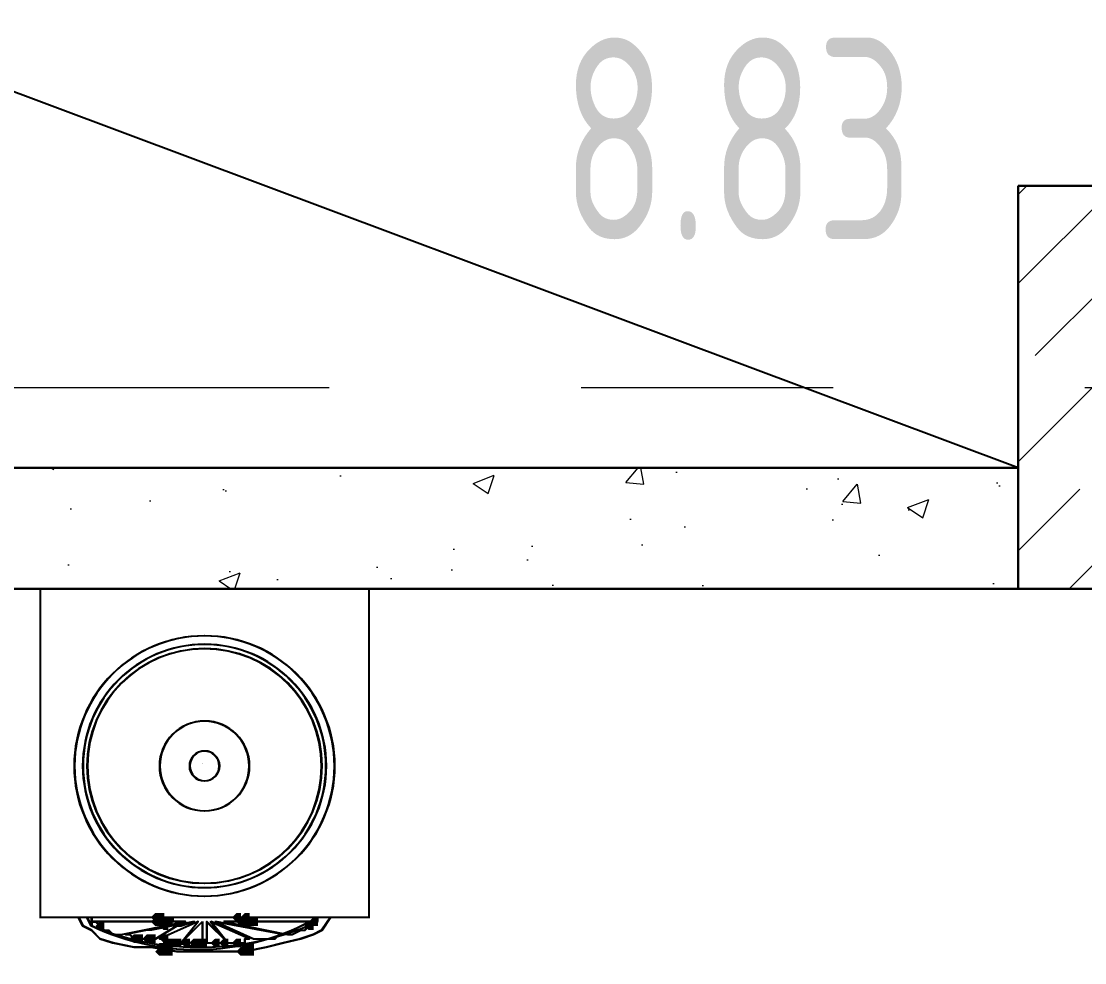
# Model space of a CAD drawing. Header units: millimetres. Extents: x -8689834 to 9419935, y 0 to 135940.
# Drawn here: x -195423 to -194368, y 118030 to 118964 of the extents above; entities that cross this region are included whole.
import ezdxf
from ezdxf import colors
from ezdxf.entities.mleader import LeaderData, LeaderLine
from ezdxf.enums import TextEntityAlignment as Align
from ezdxf.math import Vec2, Vec3

# ---------------------------------------------------------------- set-up
doc = ezdxf.new("R2010")
doc.units = ezdxf.units.MM
doc.header["$MEASUREMENT"] = 0
doc.linetypes.add('CENTER', pattern=[2, 1.25, -0.25, 0.25, -0.25])
doc.layers.get('0').update_dxf_attribs({"color": 250, "lineweight": 9})
for name, color, linetype, lineweight in [('АР_Колонны', 250, 'Continuous', 30), ('АР_Колонны Штрих', 250, 'Continuous', 5), ('АР_Маркер экспликации', 239, 'Continuous', 13), ('АР_Номер помещения', 1, 'Continuous', 25), ('АР_Оси', 7, 'Continuous', 9), ('АР_Отметки', 250, 'Continuous', 15), ('АР_Перегородки газоблок', 165, 'Continuous', 30), ('АР_Перегородки газоблок_Штрих', 165, 'Continuous', 5), ('АР_Помещения_площадь', 19, 'Continuous', 9)]:
    doc.layers.add(name, color=color, linetype=linetype, lineweight=lineweight)
doc.layers.add('Тонкая', color=7, linetype='Continuous')
doc.layers.add('ТХ_обор_бытовое', color=14, linetype='Continuous')
doc.layers.get('0').freeze()
doc.styles.add('ISOCPEUR', font='isocpeur.ttf', dxfattribs={"width": 0.7})
doc.styles.get("Standard").update_dxf_attribs({"font": 'isocpeur.ttf', "width": 0.7})
pattern_1 = [(50, (0, 0), (215.17805, -18.82564), [22.5, -247.5]), (355, (0, 0), (-41.6254, 225.65764), [18, -198]), (100.45144, (17.93, -1.57), (173.55265, 206.832), [19.12206, -210.34263]), (46.1842, (0, 60), (320.1724, -49.65578), [33.75, -371.25]), (96.63564, (26.68, 55.86), (280.3986, 292.2356), [28.6831, -315.51413]), (351.18416, (0, 60), (280.3986, 292.2356), [27, -297]), (21, (30, 45), (179.07212, -120.78567), [22.5, -247.5]), (326, (30, 45), (72.9946, 217.54501), [18, -198]), (71.45144, (44.92, 34.93), (252.06671, 96.75935), [19.12206, -210.34263]), (37.5, (0, 0), (3.647957, 99.868156), [0, -195.6, 0, -201, 0, -198.75]), (7.5, (0, 0), (78.92086, 118.323514), [0, -114.6, 0, -191.1, 0, -75.75]), (327.5, (-66.9, 0), (160.14673, -6.766462), [0, -75, 0, -234, 0, -310.5]), (317.5, (-96.9, 0), (174.95585, 30.031495), [0, -97.5, 0, -155.4, 0, -220.5])]

# ---------------------------------------------------------------- blocks, each defined once
blk = doc.blocks.new('*U1621')
at = {"layer": 'АР_Номер помещения', "color": 7, "style": 'ISOCPEUR', "width": 0.7}
blk.add_attdef('НОМЕР_ПОМЕЩЕНИЯ', text='', height=300, dxfattribs=at).set_placement((1000.3, 3509.7), align=Align.MIDDLE_CENTER)
at = {"layer": 'АР_Помещения_площадь', "color": 7, "lineweight": 30, "width": 0.7, "flags": 104}
blk.add_attdef('ИМЯ_ПОМЕЩЕНИЯ', text='', height=100, dxfattribs=at).set_placement((157.6, 1217.1), align=Align.MIDDLE_CENTER)
blk = doc.blocks.new('У300')
at = {"layer": 'ТХ_обор_бытовое', "transparency": 33554559}
for points in [[(-230550.5, 67413.5), (-230554.7, 67413.5), (-230554.7, 67409.3), (-230550.5, 67405.1), (-230546.2, 67409.3), (-230546.2, 67413.5)], [(-230550.5, 67413), (-230554.7, 67413), (-230554.7, 67408.8), (-230550.5, 67404.6), (-230546.3, 67408.8), (-230546.3, 67413)], [(-230546.2, 67417.8), (-230550.5, 67417.8), (-230550.5, 67413.5), (-230546.2, 67409.3), (-230542, 67413.5), (-230542, 67417.8)], [(-230546.3, 67417.3), (-230550.5, 67417.3), (-230550.5, 67413), (-230546.3, 67408.8), (-230542, 67413), (-230542, 67417.3)], [(-230546.2, 67358.5), (-230550.5, 67358.5), (-230550.5, 67354.3), (-230546.2, 67350), (-230542, 67354.3), (-230542, 67358.5)], [(-230546.2, 67358.5), (-230550.5, 67358.5), (-230550.5, 67354.3), (-230546.2, 67350), (-230542, 67354.3), (-230542, 67358.5)], [(-230546.3, 67358), (-230550.5, 67358), (-230550.5, 67353.8), (-230546.3, 67349.5), (-230542, 67353.8), (-230542, 67358)], [(-230546.3, 67358), (-230550.5, 67358), (-230550.5, 67353.8), (-230546.3, 67349.5), (-230542, 67353.8), (-230542, 67358)], [(-230575.9, 67354.3), (-230580.1, 67354.3), (-230580.1, 67350), (-230575.9, 67345.8), (-230571.6, 67350), (-230571.6, 67354.3)], [(-230575.9, 67354.3), (-230580.1, 67354.3), (-230580.1, 67350), (-230575.9, 67345.8), (-230571.6, 67350), (-230571.6, 67354.3)], [(-230575.9, 67354.3), (-230580.1, 67354.3), (-230580.1, 67350), (-230575.9, 67345.8), (-230571.6, 67350), (-230571.6, 67354.3)], [(-230575.9, 67354.3), (-230580.1, 67354.3), (-230580.1, 67350), (-230575.9, 67345.8), (-230571.6, 67350), (-230571.6, 67354.3)], [(-230575.9, 67354.3), (-230580.1, 67354.3), (-230580.1, 67350), (-230575.9, 67345.8), (-230571.6, 67350), (-230571.6, 67354.3)], [(-230575.9, 67354.3), (-230580.1, 67354.3), (-230580.1, 67350), (-230575.9, 67345.8), (-230571.6, 67350), (-230571.6, 67354.3)], [(-230575.9, 67353.8), (-230580.1, 67353.8), (-230580.1, 67349.5), (-230575.9, 67345.3), (-230571.7, 67349.5), (-230571.7, 67353.8)], [(-230575.9, 67353.8), (-230580.1, 67353.8), (-230580.1, 67349.5), (-230575.9, 67345.3), (-230571.7, 67349.5), (-230571.7, 67353.8)], [(-230575.9, 67353.8), (-230580.1, 67353.8), (-230580.1, 67349.5), (-230575.9, 67345.3), (-230571.7, 67349.5), (-230571.7, 67353.8)], [(-230575.9, 67353.8), (-230580.1, 67353.8), (-230580.1, 67349.5), (-230575.9, 67345.3), (-230571.7, 67349.5), (-230571.7, 67353.8)], [(-230575.9, 67353.8), (-230580.1, 67353.8), (-230580.1, 67349.5), (-230575.9, 67345.3), (-230571.7, 67349.5), (-230571.7, 67353.8)], [(-230575.9, 67353.8), (-230580.1, 67353.8), (-230580.1, 67349.5), (-230575.9, 67345.3), (-230571.7, 67349.5), (-230571.7, 67353.8)], [(-230575.9, 67350), (-230580.1, 67350), (-230580.1, 67345.8), (-230575.9, 67341.6), (-230571.6, 67345.8), (-230571.6, 67350)], [(-230575.9, 67350), (-230580.1, 67350), (-230580.1, 67345.8), (-230575.9, 67341.6), (-230571.6, 67345.8), (-230571.6, 67350)], [(-230575.9, 67350), (-230580.1, 67350), (-230580.1, 67345.8), (-230575.9, 67341.6), (-230571.6, 67345.8), (-230571.6, 67350)], [(-230575.9, 67350), (-230580.1, 67350), (-230580.1, 67345.8), (-230575.9, 67341.6), (-230571.6, 67345.8), (-230571.6, 67350)], [(-230575.9, 67350), (-230580.1, 67350), (-230580.1, 67345.8), (-230575.9, 67341.6), (-230571.6, 67345.8), (-230571.6, 67350)], [(-230575.9, 67350), (-230580.1, 67350), (-230580.1, 67345.8), (-230575.9, 67341.6), (-230571.6, 67345.8), (-230571.6, 67350)], [(-230575.9, 67350), (-230580.1, 67350), (-230580.1, 67345.8), (-230575.9, 67341.6), (-230571.6, 67345.8), (-230571.6, 67350)], [(-230575.9, 67350), (-230580.1, 67350), (-230580.1, 67345.8), (-230575.9, 67341.6), (-230571.6, 67345.8), (-230571.6, 67350)], [(-230575.9, 67350), (-230580.1, 67350), (-230580.1, 67345.8), (-230575.9, 67341.6), (-230571.6, 67345.8), (-230571.6, 67350)], [(-230575.9, 67350), (-230580.1, 67350), (-230580.1, 67345.8), (-230575.9, 67341.6), (-230571.6, 67345.8), (-230571.6, 67350)], [(-230575.9, 67350), (-230580.1, 67350), (-230580.1, 67345.8), (-230575.9, 67341.6), (-230571.6, 67345.8), (-230571.6, 67350)], [(-230575.9, 67350), (-230580.1, 67350), (-230580.1, 67345.8), (-230575.9, 67341.6), (-230571.6, 67345.8), (-230571.6, 67350)], [(-230575.9, 67350), (-230580.1, 67350), (-230580.1, 67345.8), (-230575.9, 67341.6), (-230571.6, 67345.8), (-230571.6, 67350)], [(-230575.9, 67349.5), (-230580.1, 67349.5), (-230580.1, 67345.3), (-230575.9, 67341.1), (-230571.7, 67345.3), (-230571.7, 67349.5)], [(-230575.9, 67349.5), (-230580.1, 67349.5), (-230580.1, 67345.3), (-230575.9, 67341.1), (-230571.7, 67345.3), (-230571.7, 67349.5)], [(-230575.9, 67349.5), (-230580.1, 67349.5), (-230580.1, 67345.3), (-230575.9, 67341.1), (-230571.7, 67345.3), (-230571.7, 67349.5)], [(-230575.9, 67349.5), (-230580.1, 67349.5), (-230580.1, 67345.3), (-230575.9, 67341.1), (-230571.7, 67345.3), (-230571.7, 67349.5)], [(-230575.9, 67349.5), (-230580.1, 67349.5), (-230580.1, 67345.3), (-230575.9, 67341.1), (-230571.7, 67345.3), (-230571.7, 67349.5)], [(-230575.9, 67349.5), (-230580.1, 67349.5), (-230580.1, 67345.3), (-230575.9, 67341.1), (-230571.7, 67345.3), (-230571.7, 67349.5)], [(-230575.9, 67349.5), (-230580.1, 67349.5), (-230580.1, 67345.3), (-230575.9, 67341.1), (-230571.7, 67345.3), (-230571.7, 67349.5)], [(-230575.9, 67349.5), (-230580.1, 67349.5), (-230580.1, 67345.3), (-230575.9, 67341.1), (-230571.7, 67345.3), (-230571.7, 67349.5)], [(-230575.9, 67349.5), (-230580.1, 67349.5), (-230580.1, 67345.3), (-230575.9, 67341.1), (-230571.7, 67345.3), (-230571.7, 67349.5)], [(-230575.9, 67349.5), (-230580.1, 67349.5), (-230580.1, 67345.3), (-230575.9, 67341.1), (-230571.7, 67345.3), (-230571.7, 67349.5)], [(-230575.9, 67349.5), (-230580.1, 67349.5), (-230580.1, 67345.3), (-230575.9, 67341.1), (-230571.7, 67345.3), (-230571.7, 67349.5)], [(-230575.9, 67349.5), (-230580.1, 67349.5), (-230580.1, 67345.3), (-230575.9, 67341.1), (-230571.7, 67345.3), (-230571.7, 67349.5)], [(-230575.9, 67349.5), (-230580.1, 67349.5), (-230580.1, 67345.3), (-230575.9, 67341.1), (-230571.7, 67345.3), (-230571.7, 67349.5)], [(-230571.6, 67354.3), (-230575.9, 67354.3), (-230575.9, 67350), (-230571.6, 67345.8), (-230567.4, 67350), (-230567.4, 67354.3)], [(-230571.6, 67354.3), (-230575.9, 67354.3), (-230575.9, 67350), (-230571.6, 67345.8), (-230567.4, 67350), (-230567.4, 67354.3)], [(-230571.6, 67354.3), (-230575.9, 67354.3), (-230575.9, 67350), (-230571.6, 67345.8), (-230567.4, 67350), (-230567.4, 67354.3)], [(-230571.6, 67354.3), (-230575.9, 67354.3), (-230575.9, 67350), (-230571.6, 67345.8), (-230567.4, 67350), (-230567.4, 67354.3)], [(-230571.6, 67354.3), (-230575.9, 67354.3), (-230575.9, 67350), (-230571.6, 67345.8), (-230567.4, 67350), (-230567.4, 67354.3)], [(-230571.7, 67353.8), (-230575.9, 67353.8), (-230575.9, 67349.5), (-230571.7, 67345.3), (-230567.4, 67349.5), (-230567.4, 67353.8)], [(-230571.7, 67353.8), (-230575.9, 67353.8), (-230575.9, 67349.5), (-230571.7, 67345.3), (-230567.4, 67349.5), (-230567.4, 67353.8)], [(-230571.7, 67353.8), (-230575.9, 67353.8), (-230575.9, 67349.5), (-230571.7, 67345.3), (-230567.4, 67349.5), (-230567.4, 67353.8)], [(-230571.7, 67353.8), (-230575.9, 67353.8), (-230575.9, 67349.5), (-230571.7, 67345.3), (-230567.4, 67349.5), (-230567.4, 67353.8)], [(-230571.7, 67353.8), (-230575.9, 67353.8), (-230575.9, 67349.5), (-230571.7, 67345.3), (-230567.4, 67349.5), (-230567.4, 67353.8)], [(-230571.6, 67350), (-230575.9, 67350), (-230575.9, 67345.8), (-230571.6, 67341.6), (-230567.4, 67345.8), (-230567.4, 67350)], [(-230571.6, 67350), (-230575.9, 67350), (-230575.9, 67345.8), (-230571.6, 67341.6), (-230567.4, 67345.8), (-230567.4, 67350)], [(-230571.6, 67350), (-230575.9, 67350), (-230575.9, 67345.8), (-230571.6, 67341.6), (-230567.4, 67345.8), (-230567.4, 67350)], [(-230571.6, 67350), (-230575.9, 67350), (-230575.9, 67345.8), (-230571.6, 67341.6), (-230567.4, 67345.8), (-230567.4, 67350)], [(-230571.6, 67350), (-230575.9, 67350), (-230575.9, 67345.8), (-230571.6, 67341.6), (-230567.4, 67345.8), (-230567.4, 67350)], [(-230571.6, 67350), (-230575.9, 67350), (-230575.9, 67345.8), (-230571.6, 67341.6), (-230567.4, 67345.8), (-230567.4, 67350)], [(-230571.6, 67350), (-230575.9, 67350), (-230575.9, 67345.8), (-230571.6, 67341.6), (-230567.4, 67345.8), (-230567.4, 67350)], [(-230571.6, 67350), (-230575.9, 67350), (-230575.9, 67345.8), (-230571.6, 67341.6), (-230567.4, 67345.8), (-230567.4, 67350)], [(-230571.7, 67349.5), (-230575.9, 67349.5), (-230575.9, 67345.3), (-230571.7, 67341.1), (-230567.4, 67345.3), (-230567.4, 67349.5)], [(-230571.7, 67349.5), (-230575.9, 67349.5), (-230575.9, 67345.3), (-230571.7, 67341.1), (-230567.4, 67345.3), (-230567.4, 67349.5)], [(-230571.7, 67349.5), (-230575.9, 67349.5), (-230575.9, 67345.3), (-230571.7, 67341.1), (-230567.4, 67345.3), (-230567.4, 67349.5)], [(-230571.7, 67349.5), (-230575.9, 67349.5), (-230575.9, 67345.3), (-230571.7, 67341.1), (-230567.4, 67345.3), (-230567.4, 67349.5)], [(-230571.7, 67349.5), (-230575.9, 67349.5), (-230575.9, 67345.3), (-230571.7, 67341.1), (-230567.4, 67345.3), (-230567.4, 67349.5)], [(-230571.7, 67349.5), (-230575.9, 67349.5), (-230575.9, 67345.3), (-230571.7, 67341.1), (-230567.4, 67345.3), (-230567.4, 67349.5)], [(-230571.7, 67349.5), (-230575.9, 67349.5), (-230575.9, 67345.3), (-230571.7, 67341.1), (-230567.4, 67345.3), (-230567.4, 67349.5)], [(-230571.7, 67349.5), (-230575.9, 67349.5), (-230575.9, 67345.3), (-230571.7, 67341.1), (-230567.4, 67345.3), (-230567.4, 67349.5)], [(-230546.2, 67354.3), (-230550.5, 67354.3), (-230550.5, 67350), (-230546.2, 67345.8), (-230542, 67350), (-230542, 67354.3)], [(-230546.2, 67354.3), (-230550.5, 67354.3), (-230550.5, 67350), (-230546.2, 67345.8), (-230542, 67350), (-230542, 67354.3)], [(-230546.2, 67354.3), (-230550.5, 67354.3), (-230550.5, 67350), (-230546.2, 67345.8), (-230542, 67350), (-230542, 67354.3)], [(-230546.3, 67353.8), (-230550.5, 67353.8), (-230550.5, 67349.5), (-230546.3, 67345.3), (-230542, 67349.5), (-230542, 67353.8)], [(-230546.3, 67353.8), (-230550.5, 67353.8), (-230550.5, 67349.5), (-230546.3, 67345.3), (-230542, 67349.5), (-230542, 67353.8)], [(-230546.3, 67353.8), (-230550.5, 67353.8), (-230550.5, 67349.5), (-230546.3, 67345.3), (-230542, 67349.5), (-230542, 67353.8)], [(-230546.2, 67350), (-230550.5, 67350), (-230550.5, 67345.8), (-230546.2, 67341.6), (-230542, 67345.8), (-230542, 67350)], [(-230546.3, 67349.5), (-230550.5, 67349.5), (-230550.5, 67345.3), (-230546.3, 67341.1), (-230542, 67345.3), (-230542, 67349.5)], [(-230542, 67349.5), (-230546.3, 67349.5), (-230546.3, 67345.3), (-230542, 67341.1), (-230537.8, 67345.3), (-230537.8, 67349.5)], [(-230542, 67350), (-230546.2, 67350), (-230546.2, 67345.8), (-230542, 67341.6), (-230537.8, 67345.8), (-230537.8, 67350)], [(-230575.9, 67345.8), (-230580.1, 67345.8), (-230580.1, 67341.6), (-230575.9, 67337.3), (-230571.6, 67341.6), (-230571.6, 67345.8)], [(-230575.9, 67345.3), (-230580.1, 67345.3), (-230580.1, 67341.1), (-230575.9, 67336.8), (-230571.7, 67341.1), (-230571.7, 67345.3)], [(-230567.4, 67341.1), (-230571.7, 67341.1), (-230571.7, 67336.8), (-230567.4, 67332.6), (-230563.2, 67336.8), (-230563.2, 67341.1)], [(-230567.4, 67341.6), (-230571.6, 67341.6), (-230571.6, 67337.3), (-230567.4, 67333.1), (-230563.2, 67337.3), (-230563.2, 67341.6)], [(-230546.2, 67345.8), (-230550.5, 67345.8), (-230550.5, 67341.6), (-230546.2, 67337.3), (-230542, 67341.6), (-230542, 67345.8)], [(-230546.2, 67345.8), (-230550.5, 67345.8), (-230550.5, 67341.6), (-230546.2, 67337.3), (-230542, 67341.6), (-230542, 67345.8)], [(-230546.2, 67345.8), (-230550.5, 67345.8), (-230550.5, 67341.6), (-230546.2, 67337.3), (-230542, 67341.6), (-230542, 67345.8)], [(-230546.2, 67345.8), (-230550.5, 67345.8), (-230550.5, 67341.6), (-230546.2, 67337.3), (-230542, 67341.6), (-230542, 67345.8)], [(-230546.3, 67345.3), (-230550.5, 67345.3), (-230550.5, 67341.1), (-230546.3, 67336.8), (-230542, 67341.1), (-230542, 67345.3)], [(-230546.3, 67345.3), (-230550.5, 67345.3), (-230550.5, 67341.1), (-230546.3, 67336.8), (-230542, 67341.1), (-230542, 67345.3)], [(-230546.3, 67345.3), (-230550.5, 67345.3), (-230550.5, 67341.1), (-230546.3, 67336.8), (-230542, 67341.1), (-230542, 67345.3)], [(-230546.3, 67345.3), (-230550.5, 67345.3), (-230550.5, 67341.1), (-230546.3, 67336.8), (-230542, 67341.1), (-230542, 67345.3)], [(-230542, 67341.1), (-230546.3, 67341.1), (-230546.3, 67336.8), (-230542, 67332.6), (-230537.8, 67336.8), (-230537.8, 67341.1)], [(-230542, 67341.1), (-230546.3, 67341.1), (-230546.3, 67336.8), (-230542, 67332.6), (-230537.8, 67336.8), (-230537.8, 67341.1)], [(-230542, 67341.6), (-230546.2, 67341.6), (-230546.2, 67337.3), (-230542, 67333.1), (-230537.8, 67337.3), (-230537.8, 67341.6)], [(-230542, 67341.6), (-230546.2, 67341.6), (-230546.2, 67337.3), (-230542, 67333.1), (-230537.8, 67337.3), (-230537.8, 67341.6)], [(-230567.4, 67328.4), (-230571.7, 67328.4), (-230571.7, 67324.1), (-230567.4, 67319.9), (-230563.2, 67324.1), (-230563.2, 67328.4)], [(-230567.4, 67328.9), (-230571.6, 67328.9), (-230571.6, 67324.6), (-230567.4, 67320.4), (-230563.2, 67324.6), (-230563.2, 67328.9)], [(-230567.4, 67319.9), (-230571.7, 67319.9), (-230571.7, 67315.7), (-230567.4, 67311.4), (-230563.2, 67315.7), (-230563.2, 67319.9)], [(-230567.4, 67320.4), (-230571.6, 67320.4), (-230571.6, 67316.2), (-230567.4, 67311.9), (-230563.2, 67316.2), (-230563.2, 67320.4)], [(-230567.4, 67307.2), (-230571.7, 67307.2), (-230571.7, 67303), (-230567.4, 67298.7), (-230563.2, 67303), (-230563.2, 67307.2)], [(-230567.4, 67307.7), (-230571.6, 67307.7), (-230571.6, 67303.5), (-230567.4, 67299.2), (-230563.2, 67303.5), (-230563.2, 67307.7)], [(-230567.4, 67303), (-230571.7, 67303), (-230571.7, 67298.7), (-230567.4, 67294.5), (-230563.2, 67298.7), (-230563.2, 67303)], [(-230567.4, 67303), (-230571.7, 67303), (-230571.7, 67298.7), (-230567.4, 67294.5), (-230563.2, 67298.7), (-230563.2, 67303)], [(-230567.4, 67298.7), (-230571.7, 67298.7), (-230571.7, 67294.5), (-230567.4, 67290.3), (-230563.2, 67294.5), (-230563.2, 67298.7)], [(-230567.4, 67298.7), (-230571.7, 67298.7), (-230571.7, 67294.5), (-230567.4, 67290.3), (-230563.2, 67294.5), (-230563.2, 67298.7)], [(-230567.4, 67298.7), (-230571.7, 67298.7), (-230571.7, 67294.5), (-230567.4, 67290.3), (-230563.2, 67294.5), (-230563.2, 67298.7)], [(-230567.4, 67298.7), (-230571.7, 67298.7), (-230571.7, 67294.5), (-230567.4, 67290.3), (-230563.2, 67294.5), (-230563.2, 67298.7)], [(-230567.4, 67303.5), (-230571.6, 67303.5), (-230571.6, 67299.2), (-230567.4, 67295), (-230563.2, 67299.2), (-230563.2, 67303.5)], [(-230567.4, 67303.5), (-230571.6, 67303.5), (-230571.6, 67299.2), (-230567.4, 67295), (-230563.2, 67299.2), (-230563.2, 67303.5)], [(-230567.4, 67299.2), (-230571.6, 67299.2), (-230571.6, 67295), (-230567.4, 67290.8), (-230563.2, 67295), (-230563.2, 67299.2)], [(-230567.4, 67299.2), (-230571.6, 67299.2), (-230571.6, 67295), (-230567.4, 67290.8), (-230563.2, 67295), (-230563.2, 67299.2)], [(-230567.4, 67299.2), (-230571.6, 67299.2), (-230571.6, 67295), (-230567.4, 67290.8), (-230563.2, 67295), (-230563.2, 67299.2)], [(-230567.4, 67299.2), (-230571.6, 67299.2), (-230571.6, 67295), (-230567.4, 67290.8), (-230563.2, 67295), (-230563.2, 67299.2)], [(-230567.4, 67290.3), (-230571.7, 67290.3), (-230571.7, 67286), (-230567.4, 67281.8), (-230563.2, 67286), (-230563.2, 67290.3)], [(-230567.4, 67290.8), (-230571.6, 67290.8), (-230571.6, 67286.5), (-230567.4, 67282.3), (-230563.2, 67286.5), (-230563.2, 67290.8)], [(-230575.9, 67273.8), (-230580.1, 67273.8), (-230580.1, 67269.6), (-230575.9, 67265.4), (-230571.6, 67269.6), (-230571.6, 67273.8)], [(-230575.9, 67273.8), (-230580.1, 67273.8), (-230580.1, 67269.6), (-230575.9, 67265.4), (-230571.6, 67269.6), (-230571.6, 67273.8)], [(-230575.9, 67273.3), (-230580.1, 67273.3), (-230580.1, 67269.1), (-230575.9, 67264.9), (-230571.7, 67269.1), (-230571.7, 67273.3)], [(-230575.9, 67273.3), (-230580.1, 67273.3), (-230580.1, 67269.1), (-230575.9, 67264.9), (-230571.7, 67269.1), (-230571.7, 67273.3)], [(-230567.4, 67281.8), (-230571.7, 67281.8), (-230571.7, 67277.6), (-230567.4, 67273.3), (-230563.2, 67277.6), (-230563.2, 67281.8)], [(-230567.4, 67281.8), (-230571.7, 67281.8), (-230571.7, 67277.6), (-230567.4, 67273.3), (-230563.2, 67277.6), (-230563.2, 67281.8)], [(-230567.4, 67277.6), (-230571.7, 67277.6), (-230571.7, 67273.3), (-230567.4, 67269.1), (-230563.2, 67273.3), (-230563.2, 67277.6)], [(-230567.4, 67273.3), (-230571.7, 67273.3), (-230571.7, 67269.1), (-230567.4, 67264.9), (-230563.2, 67269.1), (-230563.2, 67273.3)], [(-230567.4, 67282.3), (-230571.6, 67282.3), (-230571.6, 67278.1), (-230567.4, 67273.8), (-230563.2, 67278.1), (-230563.2, 67282.3)], [(-230567.4, 67282.3), (-230571.6, 67282.3), (-230571.6, 67278.1), (-230567.4, 67273.8), (-230563.2, 67278.1), (-230563.2, 67282.3)], [(-230567.4, 67278.1), (-230571.6, 67278.1), (-230571.6, 67273.8), (-230567.4, 67269.6), (-230563.2, 67273.8), (-230563.2, 67278.1)], [(-230567.4, 67273.8), (-230571.6, 67273.8), (-230571.6, 67269.6), (-230567.4, 67265.4), (-230563.2, 67269.6), (-230563.2, 67273.8)], [(-230546.2, 67273.8), (-230550.5, 67273.8), (-230550.5, 67269.6), (-230546.2, 67265.4), (-230542, 67269.6), (-230542, 67273.8)], [(-230546.2, 67273.8), (-230550.5, 67273.8), (-230550.5, 67269.6), (-230546.2, 67265.4), (-230542, 67269.6), (-230542, 67273.8)], [(-230546.2, 67273.8), (-230550.5, 67273.8), (-230550.5, 67269.6), (-230546.2, 67265.4), (-230542, 67269.6), (-230542, 67273.8)], [(-230546.2, 67273.8), (-230550.5, 67273.8), (-230550.5, 67269.6), (-230546.2, 67265.4), (-230542, 67269.6), (-230542, 67273.8)], [(-230546.3, 67273.3), (-230550.5, 67273.3), (-230550.5, 67269.1), (-230546.3, 67264.9), (-230542, 67269.1), (-230542, 67273.3)], [(-230546.3, 67273.3), (-230550.5, 67273.3), (-230550.5, 67269.1), (-230546.3, 67264.9), (-230542, 67269.1), (-230542, 67273.3)], [(-230546.3, 67273.3), (-230550.5, 67273.3), (-230550.5, 67269.1), (-230546.3, 67264.9), (-230542, 67269.1), (-230542, 67273.3)], [(-230546.3, 67273.3), (-230550.5, 67273.3), (-230550.5, 67269.1), (-230546.3, 67264.9), (-230542, 67269.1), (-230542, 67273.3)], [(-230575.9, 67269.6), (-230580.1, 67269.6), (-230580.1, 67265.4), (-230575.9, 67261.1), (-230571.6, 67265.4), (-230571.6, 67269.6)], [(-230575.9, 67269.6), (-230580.1, 67269.6), (-230580.1, 67265.4), (-230575.9, 67261.1), (-230571.6, 67265.4), (-230571.6, 67269.6)], [(-230575.9, 67269.6), (-230580.1, 67269.6), (-230580.1, 67265.4), (-230575.9, 67261.1), (-230571.6, 67265.4), (-230571.6, 67269.6)], [(-230575.9, 67269.6), (-230580.1, 67269.6), (-230580.1, 67265.4), (-230575.9, 67261.1), (-230571.6, 67265.4), (-230571.6, 67269.6)], [(-230575.9, 67269.6), (-230580.1, 67269.6), (-230580.1, 67265.4), (-230575.9, 67261.1), (-230571.6, 67265.4), (-230571.6, 67269.6)], [(-230575.9, 67269.6), (-230580.1, 67269.6), (-230580.1, 67265.4), (-230575.9, 67261.1), (-230571.6, 67265.4), (-230571.6, 67269.6)], [(-230575.9, 67269.6), (-230580.1, 67269.6), (-230580.1, 67265.4), (-230575.9, 67261.1), (-230571.6, 67265.4), (-230571.6, 67269.6)], [(-230575.9, 67269.6), (-230580.1, 67269.6), (-230580.1, 67265.4), (-230575.9, 67261.1), (-230571.6, 67265.4), (-230571.6, 67269.6)], [(-230575.9, 67269.6), (-230580.1, 67269.6), (-230580.1, 67265.4), (-230575.9, 67261.1), (-230571.6, 67265.4), (-230571.6, 67269.6)], [(-230575.9, 67269.1), (-230580.1, 67269.1), (-230580.1, 67264.9), (-230575.9, 67260.6), (-230571.7, 67264.9), (-230571.7, 67269.1)], [(-230575.9, 67269.1), (-230580.1, 67269.1), (-230580.1, 67264.9), (-230575.9, 67260.6), (-230571.7, 67264.9), (-230571.7, 67269.1)], [(-230575.9, 67269.1), (-230580.1, 67269.1), (-230580.1, 67264.9), (-230575.9, 67260.6), (-230571.7, 67264.9), (-230571.7, 67269.1)], [(-230575.9, 67269.1), (-230580.1, 67269.1), (-230580.1, 67264.9), (-230575.9, 67260.6), (-230571.7, 67264.9), (-230571.7, 67269.1)], [(-230575.9, 67269.1), (-230580.1, 67269.1), (-230580.1, 67264.9), (-230575.9, 67260.6), (-230571.7, 67264.9), (-230571.7, 67269.1)], [(-230575.9, 67269.1), (-230580.1, 67269.1), (-230580.1, 67264.9), (-230575.9, 67260.6), (-230571.7, 67264.9), (-230571.7, 67269.1)], [(-230575.9, 67269.1), (-230580.1, 67269.1), (-230580.1, 67264.9), (-230575.9, 67260.6), (-230571.7, 67264.9), (-230571.7, 67269.1)], [(-230575.9, 67269.1), (-230580.1, 67269.1), (-230580.1, 67264.9), (-230575.9, 67260.6), (-230571.7, 67264.9), (-230571.7, 67269.1)], [(-230575.9, 67269.1), (-230580.1, 67269.1), (-230580.1, 67264.9), (-230575.9, 67260.6), (-230571.7, 67264.9), (-230571.7, 67269.1)], [(-230575.9, 67265.4), (-230580.1, 67265.4), (-230580.1, 67261.1), (-230575.9, 67256.9), (-230571.6, 67261.1), (-230571.6, 67265.4)], [(-230575.9, 67265.4), (-230580.1, 67265.4), (-230580.1, 67261.1), (-230575.9, 67256.9), (-230571.6, 67261.1), (-230571.6, 67265.4)], [(-230575.9, 67265.4), (-230580.1, 67265.4), (-230580.1, 67261.1), (-230575.9, 67256.9), (-230571.6, 67261.1), (-230571.6, 67265.4)], [(-230575.9, 67265.4), (-230580.1, 67265.4), (-230580.1, 67261.1), (-230575.9, 67256.9), (-230571.6, 67261.1), (-230571.6, 67265.4)], [(-230575.9, 67265.4), (-230580.1, 67265.4), (-230580.1, 67261.1), (-230575.9, 67256.9), (-230571.6, 67261.1), (-230571.6, 67265.4)], [(-230575.9, 67264.9), (-230580.1, 67264.9), (-230580.1, 67260.6), (-230575.9, 67256.4), (-230571.7, 67260.6), (-230571.7, 67264.9)], [(-230575.9, 67264.9), (-230580.1, 67264.9), (-230580.1, 67260.6), (-230575.9, 67256.4), (-230571.7, 67260.6), (-230571.7, 67264.9)], [(-230575.9, 67264.9), (-230580.1, 67264.9), (-230580.1, 67260.6), (-230575.9, 67256.4), (-230571.7, 67260.6), (-230571.7, 67264.9)], [(-230575.9, 67264.9), (-230580.1, 67264.9), (-230580.1, 67260.6), (-230575.9, 67256.4), (-230571.7, 67260.6), (-230571.7, 67264.9)], [(-230575.9, 67264.9), (-230580.1, 67264.9), (-230580.1, 67260.6), (-230575.9, 67256.4), (-230571.7, 67260.6), (-230571.7, 67264.9)], [(-230571.6, 67269.6), (-230575.9, 67269.6), (-230575.9, 67265.4), (-230571.6, 67261.1), (-230567.4, 67265.4), (-230567.4, 67269.6)], [(-230571.6, 67269.6), (-230575.9, 67269.6), (-230575.9, 67265.4), (-230571.6, 67261.1), (-230567.4, 67265.4), (-230567.4, 67269.6)], [(-230571.6, 67269.6), (-230575.9, 67269.6), (-230575.9, 67265.4), (-230571.6, 67261.1), (-230567.4, 67265.4), (-230567.4, 67269.6)], [(-230571.6, 67269.6), (-230575.9, 67269.6), (-230575.9, 67265.4), (-230571.6, 67261.1), (-230567.4, 67265.4), (-230567.4, 67269.6)], [(-230571.6, 67269.6), (-230575.9, 67269.6), (-230575.9, 67265.4), (-230571.6, 67261.1), (-230567.4, 67265.4), (-230567.4, 67269.6)], [(-230571.6, 67269.6), (-230575.9, 67269.6), (-230575.9, 67265.4), (-230571.6, 67261.1), (-230567.4, 67265.4), (-230567.4, 67269.6)], [(-230571.6, 67269.6), (-230575.9, 67269.6), (-230575.9, 67265.4), (-230571.6, 67261.1), (-230567.4, 67265.4), (-230567.4, 67269.6)], [(-230571.6, 67269.6), (-230575.9, 67269.6), (-230575.9, 67265.4), (-230571.6, 67261.1), (-230567.4, 67265.4), (-230567.4, 67269.6)], [(-230571.6, 67269.6), (-230575.9, 67269.6), (-230575.9, 67265.4), (-230571.6, 67261.1), (-230567.4, 67265.4), (-230567.4, 67269.6)], [(-230571.7, 67269.1), (-230575.9, 67269.1), (-230575.9, 67264.9), (-230571.7, 67260.6), (-230567.4, 67264.9), (-230567.4, 67269.1)], [(-230571.7, 67269.1), (-230575.9, 67269.1), (-230575.9, 67264.9), (-230571.7, 67260.6), (-230567.4, 67264.9), (-230567.4, 67269.1)], [(-230571.7, 67269.1), (-230575.9, 67269.1), (-230575.9, 67264.9), (-230571.7, 67260.6), (-230567.4, 67264.9), (-230567.4, 67269.1)], [(-230571.7, 67269.1), (-230575.9, 67269.1), (-230575.9, 67264.9), (-230571.7, 67260.6), (-230567.4, 67264.9), (-230567.4, 67269.1)], [(-230571.7, 67269.1), (-230575.9, 67269.1), (-230575.9, 67264.9), (-230571.7, 67260.6), (-230567.4, 67264.9), (-230567.4, 67269.1)], [(-230571.7, 67269.1), (-230575.9, 67269.1), (-230575.9, 67264.9), (-230571.7, 67260.6), (-230567.4, 67264.9), (-230567.4, 67269.1)], [(-230571.7, 67269.1), (-230575.9, 67269.1), (-230575.9, 67264.9), (-230571.7, 67260.6), (-230567.4, 67264.9), (-230567.4, 67269.1)], [(-230571.7, 67269.1), (-230575.9, 67269.1), (-230575.9, 67264.9), (-230571.7, 67260.6), (-230567.4, 67264.9), (-230567.4, 67269.1)], [(-230571.7, 67269.1), (-230575.9, 67269.1), (-230575.9, 67264.9), (-230571.7, 67260.6), (-230567.4, 67264.9), (-230567.4, 67269.1)], [(-230571.6, 67265.4), (-230575.9, 67265.4), (-230575.9, 67261.1), (-230571.6, 67256.9), (-230567.4, 67261.1), (-230567.4, 67265.4)], [(-230571.6, 67265.4), (-230575.9, 67265.4), (-230575.9, 67261.1), (-230571.6, 67256.9), (-230567.4, 67261.1), (-230567.4, 67265.4)], [(-230571.6, 67265.4), (-230575.9, 67265.4), (-230575.9, 67261.1), (-230571.6, 67256.9), (-230567.4, 67261.1), (-230567.4, 67265.4)], [(-230571.7, 67264.9), (-230575.9, 67264.9), (-230575.9, 67260.6), (-230571.7, 67256.4), (-230567.4, 67260.6), (-230567.4, 67264.9)], [(-230571.7, 67264.9), (-230575.9, 67264.9), (-230575.9, 67260.6), (-230571.7, 67256.4), (-230567.4, 67260.6), (-230567.4, 67264.9)], [(-230571.7, 67264.9), (-230575.9, 67264.9), (-230575.9, 67260.6), (-230571.7, 67256.4), (-230567.4, 67260.6), (-230567.4, 67264.9)], [(-230563.2, 67269.6), (-230567.4, 67269.6), (-230567.4, 67265.4), (-230563.2, 67261.1), (-230558.9, 67265.4), (-230558.9, 67269.6)], [(-230563.2, 67269.1), (-230567.4, 67269.1), (-230567.4, 67264.9), (-230563.2, 67260.6), (-230559, 67264.9), (-230559, 67269.1)], [(-230550.5, 67269.6), (-230554.7, 67269.6), (-230554.7, 67265.4), (-230550.5, 67261.1), (-230546.2, 67265.4), (-230546.2, 67269.6)], [(-230550.5, 67269.6), (-230554.7, 67269.6), (-230554.7, 67265.4), (-230550.5, 67261.1), (-230546.2, 67265.4), (-230546.2, 67269.6)], [(-230550.5, 67269.1), (-230554.7, 67269.1), (-230554.7, 67264.9), (-230550.5, 67260.6), (-230546.3, 67264.9), (-230546.3, 67269.1)], [(-230550.5, 67269.1), (-230554.7, 67269.1), (-230554.7, 67264.9), (-230550.5, 67260.6), (-230546.3, 67264.9), (-230546.3, 67269.1)], [(-230546.2, 67269.6), (-230550.5, 67269.6), (-230550.5, 67265.4), (-230546.2, 67261.1), (-230542, 67265.4), (-230542, 67269.6)], [(-230546.2, 67269.6), (-230550.5, 67269.6), (-230550.5, 67265.4), (-230546.2, 67261.1), (-230542, 67265.4), (-230542, 67269.6)], [(-230546.3, 67269.1), (-230550.5, 67269.1), (-230550.5, 67264.9), (-230546.3, 67260.6), (-230542, 67264.9), (-230542, 67269.1)], [(-230546.3, 67269.1), (-230550.5, 67269.1), (-230550.5, 67264.9), (-230546.3, 67260.6), (-230542, 67264.9), (-230542, 67269.1)], [(-230546.2, 67265.4), (-230550.5, 67265.4), (-230550.5, 67261.1), (-230546.2, 67256.9), (-230542, 67261.1), (-230542, 67265.4)], [(-230546.2, 67265.4), (-230550.5, 67265.4), (-230550.5, 67261.1), (-230546.2, 67256.9), (-230542, 67261.1), (-230542, 67265.4)], [(-230546.3, 67264.9), (-230550.5, 67264.9), (-230550.5, 67260.6), (-230546.3, 67256.4), (-230542, 67260.6), (-230542, 67264.9)], [(-230546.3, 67264.9), (-230550.5, 67264.9), (-230550.5, 67260.6), (-230546.3, 67256.4), (-230542, 67260.6), (-230542, 67264.9)], [(-230542, 67264.9), (-230546.3, 67264.9), (-230546.3, 67260.6), (-230542, 67256.4), (-230537.8, 67260.6), (-230537.8, 67264.9)], [(-230542, 67265.4), (-230546.2, 67265.4), (-230546.2, 67261.1), (-230542, 67256.9), (-230537.8, 67261.1), (-230537.8, 67265.4)], [(-230563.2, 67256.9), (-230567.4, 67256.9), (-230567.4, 67252.7), (-230563.2, 67248.4), (-230558.9, 67252.7), (-230558.9, 67256.9)], [(-230563.2, 67256.4), (-230567.4, 67256.4), (-230567.4, 67252.2), (-230563.2, 67247.9), (-230559, 67252.2), (-230559, 67256.4)], [(-230563.2, 67252.7), (-230567.4, 67252.7), (-230567.4, 67248.4), (-230563.2, 67244.2), (-230558.9, 67248.4), (-230558.9, 67252.7)], [(-230563.2, 67252.2), (-230567.4, 67252.2), (-230567.4, 67247.9), (-230563.2, 67243.7), (-230559, 67247.9), (-230559, 67252.2)], [(-230546.2, 67261.1), (-230550.5, 67261.1), (-230550.5, 67256.9), (-230546.2, 67252.7), (-230542, 67256.9), (-230542, 67261.1)], [(-230546.2, 67261.1), (-230550.5, 67261.1), (-230550.5, 67256.9), (-230546.2, 67252.7), (-230542, 67256.9), (-230542, 67261.1)], [(-230546.3, 67260.6), (-230550.5, 67260.6), (-230550.5, 67256.4), (-230546.3, 67252.2), (-230542, 67256.4), (-230542, 67260.6)], [(-230546.3, 67260.6), (-230550.5, 67260.6), (-230550.5, 67256.4), (-230546.3, 67252.2), (-230542, 67256.4), (-230542, 67260.6)], [(-230542, 67260.6), (-230546.3, 67260.6), (-230546.3, 67256.4), (-230542, 67252.2), (-230537.8, 67256.4), (-230537.8, 67260.6)], [(-230542, 67260.6), (-230546.3, 67260.6), (-230546.3, 67256.4), (-230542, 67252.2), (-230537.8, 67256.4), (-230537.8, 67260.6)], [(-230542, 67261.1), (-230546.2, 67261.1), (-230546.2, 67256.9), (-230542, 67252.7), (-230537.8, 67256.9), (-230537.8, 67261.1)], [(-230542, 67261.1), (-230546.2, 67261.1), (-230546.2, 67256.9), (-230542, 67252.7), (-230537.8, 67256.9), (-230537.8, 67261.1)], [(-230563.2, 67244.2), (-230567.4, 67244.2), (-230567.4, 67240), (-230563.2, 67235.7), (-230558.9, 67240), (-230558.9, 67244.2)], [(-230563.2, 67243.7), (-230567.4, 67243.7), (-230567.4, 67239.5), (-230563.2, 67235.2), (-230559, 67239.5), (-230559, 67243.7)], [(-230563.2, 67240), (-230567.4, 67240), (-230567.4, 67235.7), (-230563.2, 67231.5), (-230558.9, 67235.7), (-230558.9, 67240)], [(-230563.2, 67239.5), (-230567.4, 67239.5), (-230567.4, 67235.2), (-230563.2, 67231), (-230559, 67235.2), (-230559, 67239.5)], [(-230550.5, 67206.1), (-230554.7, 67206.1), (-230554.7, 67201.9), (-230550.5, 67197.6), (-230546.2, 67201.9), (-230546.2, 67206.1)], [(-230550.5, 67205.6), (-230554.7, 67205.6), (-230554.7, 67201.4), (-230550.5, 67197.1), (-230546.3, 67201.4), (-230546.3, 67205.6)]]:
    blk.add_hatch(color=256, dxfattribs=at).paths.add_polyline_path(points)
at = {"layer": 'ТХ_обор_бытовое', "const_width": 2}
blk.add_lwpolyline([(-230216, 67468.6), (-230216, 67142.6), (-230542, 67142.6), (-230542, 67468.6)], close=True, dxfattribs=at)
at = {"layer": 'ТХ_обор_бытовое'}
for points in [[(-230550.5, 67184.9), (-230554.7, 67193.4), (-230563.2, 67201.9), (-230567.4, 67214.6), (-230571.6, 67235.7), (-230571.6, 67252.7), (-230575.9, 67278.1), (-230575.9, 67299.2), (-230575.9, 67324.6), (-230575.9, 67345.8), (-230571.6, 67367), (-230567.4, 67383.9), (-230563.2, 67400.8), (-230558.9, 67413.5), (-230554.7, 67422), (-230542, 67430.5), (-230554.7, 67422), (-230558.9, 67413.5), (-230563.2, 67400.8), (-230567.4, 67383.9), (-230571.6, 67367), (-230575.9, 67345.8), (-230575.9, 67324.6), (-230575.9, 67299.2), (-230575.9, 67278.1), (-230571.6, 67252.7), (-230571.6, 67235.7), (-230567.4, 67214.6), (-230563.2, 67201.9), (-230554.7, 67193.4), (-230550.5, 67184.9), (-230542, 67180.7), (-230550.5, 67184.9), (-230554.7, 67193.4), (-230563.2, 67201.9), (-230567.4, 67214.6), (-230571.6, 67235.7), (-230571.6, 67252.7), (-230575.9, 67278.1), (-230575.9, 67299.2), (-230575.9, 67324.6), (-230575.9, 67345.8), (-230571.6, 67367), (-230567.4, 67383.9), (-230563.2, 67400.8), (-230558.9, 67413.5), (-230554.7, 67422), (-230542, 67430.5)], [(-230571.6, 67367), (-230575.9, 67345.8), (-230575.9, 67324.6), (-230575.9, 67299.2), (-230575.9, 67278.1)], [(-230575.9, 67350), (-230575.9, 67345.8), (-230575.9, 67350), (-230571.6, 67350), (-230571.6, 67345.8), (-230575.9, 67345.8)], [(-230542, 67354.3), (-230546.2, 67354.3), (-230546.2, 67350), (-230550.5, 67350), (-230550.5, 67345.8), (-230546.2, 67345.8), (-230546.2, 67341.6), (-230542, 67337.3), (-230546.2, 67341.6), (-230546.2, 67345.8), (-230550.5, 67345.8), (-230550.5, 67350), (-230546.2, 67350), (-230546.2, 67354.3)], [(-230542, 67350), (-230546.2, 67350), (-230546.2, 67345.8), (-230542, 67345.8)], [(-230567.4, 67278.1), (-230571.6, 67299.2)], [(-230389.6, 67303.5), (-230389.6, 67303.5)], [(-230542, 67265.4), (-230546.2, 67265.4), (-230546.2, 67261.1), (-230542, 67261.1)], [(-230542, 67193.4), (-230546.2, 67193.4), (-230550.5, 67193.4), (-230542, 67189.2)], [(-230542, 67180.7), (-230550.5, 67184.9), (-230542, 67180.7)]]:
    blk.add_lwpolyline(points, dxfattribs=at)
at = {"layer": 'ТХ_обор_бытовое', "elevation": -0.6}
for points in [[(-230550.5, 67184.4), (-230554.7, 67192.9), (-230563.2, 67201.4), (-230567.4, 67214.1), (-230571.7, 67235.2), (-230571.7, 67252.2), (-230575.9, 67277.6), (-230575.9, 67298.7), (-230575.9, 67324.1), (-230575.9, 67345.3), (-230571.7, 67366.5), (-230567.4, 67383.4), (-230563.2, 67400.3), (-230559, 67413), (-230554.7, 67421.5), (-230542, 67430), (-230554.7, 67421.5), (-230559, 67413), (-230563.2, 67400.3), (-230567.4, 67383.4), (-230571.7, 67366.5), (-230575.9, 67345.3), (-230575.9, 67324.1), (-230575.9, 67298.7), (-230575.9, 67277.6), (-230571.7, 67252.2), (-230571.7, 67235.2), (-230567.4, 67214.1), (-230563.2, 67201.4), (-230554.7, 67192.9), (-230550.5, 67184.4), (-230542, 67180.2), (-230550.5, 67184.4), (-230554.7, 67192.9), (-230563.2, 67201.4), (-230567.4, 67214.1), (-230571.7, 67235.2), (-230571.7, 67252.2), (-230575.9, 67277.6), (-230575.9, 67298.7), (-230575.9, 67324.1), (-230575.9, 67345.3), (-230571.7, 67366.5), (-230567.4, 67383.4), (-230563.2, 67400.3), (-230559, 67413), (-230554.7, 67421.5), (-230542, 67430)], [(-230571.7, 67366.5), (-230575.9, 67345.3), (-230575.9, 67324.1), (-230575.9, 67298.7), (-230575.9, 67277.6)], [(-230575.9, 67349.5), (-230575.9, 67345.3), (-230575.9, 67349.5), (-230571.7, 67349.5), (-230571.7, 67345.3), (-230575.9, 67345.3)], [(-230542, 67353.8), (-230546.3, 67353.8), (-230546.3, 67349.5), (-230550.5, 67349.5), (-230550.5, 67345.3), (-230546.3, 67345.3), (-230546.3, 67341.1), (-230542, 67336.8), (-230546.3, 67341.1), (-230546.3, 67345.3), (-230550.5, 67345.3), (-230550.5, 67349.5), (-230546.3, 67349.5), (-230546.3, 67353.8)], [(-230542, 67349.5), (-230546.3, 67349.5), (-230546.3, 67345.3), (-230542, 67345.3)], [(-230567.4, 67277.6), (-230571.7, 67298.7)], [(-230389.6, 67303), (-230389.6, 67303)], [(-230542, 67264.9), (-230546.3, 67264.9), (-230546.3, 67260.6), (-230542, 67260.6)], [(-230542, 67192.9), (-230546.3, 67192.9), (-230550.5, 67192.9), (-230542, 67188.7)], [(-230542, 67180.2), (-230550.5, 67184.4), (-230542, 67180.2)]]:
    blk.add_lwpolyline(points, dxfattribs=at)
at = {"layer": 'ТХ_обор_бытовое'}
blk.add_lwpolyline([(-230546.2, 67417.8), (-230542, 67417.8, 0.248454), (-230550.5, 67193.4, -0.207133)], format="xyb", close=True, dxfattribs=at)
at = {"layer": 'ТХ_обор_бытовое', "elevation": -0.6}
blk.add_lwpolyline([(-230546.3, 67417.3), (-230542, 67417.3, 0.248454), (-230550.5, 67192.9, -0.207133)], format="xyb", close=True, dxfattribs=at)
for points in [[(-230546.3, 67324.1), (-230559, 67387.6), (-230559, 67391.9), (-230554.7, 67400.3), (-230554.7, 67404.6), (-230550.5, 67408.8), (-230546.3, 67413)], [(-230546.3, 67315.7), (-230563.2, 67353.8), (-230563.2, 67358), (-230563.2, 67362.2), (-230563.2, 67366.5), (-230563.2, 67370.7), (-230563.2, 67374.9), (-230559, 67379.2), (-230559, 67383.4)], [(-230567.4, 67328.4), (-230567.4, 67332.6), (-230567.4, 67336.8), (-230567.4, 67341.1), (-230567.4, 67345.3), (-230563.2, 67345.3), (-230563.2, 67349.5), (-230546.3, 67311.4)], [(-230567.4, 67307.2), (-230567.4, 67311.4), (-230567.4, 67315.7), (-230567.4, 67319.9), (-230567.4, 67324.1), (-230567.4, 67328.4), (-230546.3, 67307.2)], [(-230546.3, 67303), (-230567.4, 67303), (-230567.4, 67298.7), (-230567.4, 67294.5), (-230567.4, 67290.3), (-230567.4, 67286), (-230567.4, 67281.8)], [(-230567.4, 67269.1), (-230567.4, 67273.3), (-230567.4, 67277.6), (-230567.4, 67281.8), (-230546.3, 67298.7), (-230563.2, 67260.6), (-230563.2, 67264.9), (-230567.4, 67264.9)], [(-230563.2, 67256.4), (-230550.5, 67277.6), (-230550.5, 67281.8), (-230546.3, 67294.5), (-230554.7, 67252.2), (-230554.7, 67247.9), (-230559, 67226.8), (-230559, 67231), (-230563.2, 67235.2), (-230563.2, 67239.5), (-230563.2, 67243.7), (-230563.2, 67247.9), (-230563.2, 67252.2)], [(-230546.3, 67192.9), (-230546.3, 67197.1), (-230550.5, 67201.4), (-230554.7, 67205.6), (-230554.7, 67209.8), (-230559, 67214.1), (-230559, 67218.3), (-230559, 67222.5), (-230546.3, 67286)], [(-230542, 67256.4), (-230546.3, 67256.4), (-230546.3, 67260.6), (-230550.5, 67264.9), (-230546.3, 67269.1), (-230546.3, 67273.3), (-230542, 67273.3), (-230546.3, 67273.3), (-230546.3, 67269.1), (-230550.5, 67264.9), (-230546.3, 67260.6), (-230546.3, 67256.4)], [(-230571.7, 67264.9), (-230571.7, 67269.1), (-230575.9, 67269.1), (-230575.9, 67264.9), (-230575.9, 67260.6), (-230571.7, 67260.6)]]:
    blk.add_lwpolyline(points, close=True, dxfattribs=at)
at = {"layer": 'ТХ_обор_бытовое'}
for points in [[(-230546.2, 67324.6), (-230558.9, 67388.1), (-230558.9, 67392.4), (-230554.7, 67400.8), (-230554.7, 67405.1), (-230550.5, 67409.3), (-230546.2, 67413.5)], [(-230546.2, 67316.2), (-230563.2, 67354.3), (-230563.2, 67358.5), (-230563.2, 67362.7), (-230563.2, 67367), (-230563.2, 67371.2), (-230563.2, 67375.4), (-230558.9, 67379.7), (-230558.9, 67383.9)], [(-230567.4, 67328.9), (-230567.4, 67333.1), (-230567.4, 67337.3), (-230567.4, 67341.6), (-230567.4, 67345.8), (-230563.2, 67345.8), (-230563.2, 67350), (-230546.2, 67311.9)], [(-230567.4, 67307.7), (-230567.4, 67311.9), (-230567.4, 67316.2), (-230567.4, 67320.4), (-230567.4, 67324.6), (-230567.4, 67328.9), (-230546.2, 67307.7)], [(-230546.2, 67303.5), (-230567.4, 67303.5), (-230567.4, 67299.2), (-230567.4, 67295), (-230567.4, 67290.8), (-230567.4, 67286.5), (-230567.4, 67282.3)], [(-230567.4, 67269.6), (-230567.4, 67273.8), (-230567.4, 67278.1), (-230567.4, 67282.3), (-230546.2, 67299.2), (-230563.2, 67261.1), (-230563.2, 67265.4), (-230567.4, 67265.4)], [(-230563.2, 67256.9), (-230550.5, 67278.1), (-230550.5, 67282.3), (-230546.2, 67295), (-230554.7, 67252.7), (-230554.7, 67248.4), (-230558.9, 67227.3), (-230558.9, 67231.5), (-230563.2, 67235.7), (-230563.2, 67240), (-230563.2, 67244.2), (-230563.2, 67248.4), (-230563.2, 67252.7)], [(-230546.2, 67193.4), (-230546.2, 67197.6), (-230550.5, 67201.9), (-230554.7, 67206.1), (-230554.7, 67210.3), (-230558.9, 67214.6), (-230558.9, 67218.8), (-230558.9, 67223), (-230546.2, 67286.5)], [(-230542, 67256.9), (-230546.2, 67256.9), (-230546.2, 67261.1), (-230550.5, 67265.4), (-230546.2, 67269.6), (-230546.2, 67273.8), (-230542, 67273.8), (-230546.2, 67273.8), (-230546.2, 67269.6), (-230550.5, 67265.4), (-230546.2, 67261.1), (-230546.2, 67256.9)], [(-230571.6, 67265.4), (-230571.6, 67269.6), (-230575.9, 67269.6), (-230575.9, 67265.4), (-230575.9, 67261.1), (-230571.6, 67261.1)]]:
    blk.add_lwpolyline(points, close=True, dxfattribs=at)
for centre, radius in [((-230391.8, 67305.1, -0.6), 129.1), ((-230391.8, 67305.1, -0.6), 129.1), ((-230391.7, 67305.6), 129.1), ((-230391.7, 67305.6), 129.1), ((-230391.7, 67305.6), 120.7), ((-230391.8, 67305.1, -0.6), 120.7), ((-230391.8, 67305.1, -0.6), 116.4), ((-230391.7, 67305.6), 116.4), ((-230391.7, 67305.6), 44.5), ((-230391.8, 67305.1, -0.6), 44.5), ((-230391.8, 67305.1, -0.6), 14.8), ((-230391.7, 67305.6), 14.8)]:
    blk.add_circle(centre, radius, dxfattribs=at)
blk = doc.blocks.new('_DotSmall')
at = {"color": 0, "linetype": 'ByBlock', "const_width": 0.5}
blk.add_lwpolyline([(-0.0625, 0, 1), (0.0625, 0, 1)], format="xyb", close=True, dxfattribs=at)

msp = doc.modelspace()

# ---------------------------------------------------------------- hatches: boundary and pattern name
at = {"layer": 'АР_Колонны Штрих', "ltscale": 100}
h = msp.add_hatch(dxfattribs=at)
h.set_pattern_fill('ANSI35', color=256, scale=500)
h.set_pattern_definition([(45, (-1151486.01, 158672.16), (-88.388348, 88.388348), []), (45, (-1151397.63, 158672.16), (-88.388348, 88.388348), [156.25, -31.25, 0, -31.25])])
h.paths.add_polyline_path([(-194033.9, 118800.7), (-194433.9, 118800.7), (-194433.9, 118400.7), (-194033.9, 118400.7)])
at = {"layer": 'АР_Перегородки газоблок_Штрих', "ltscale": 100}
h = msp.add_hatch(dxfattribs=at)
h.set_pattern_fill('AR-CONC', color=256, scale=30)
h.set_pattern_definition(pattern_1)
h.paths.add_polyline_path([(-190393.9, 123152.4), (-190513.9, 123152.4), (-190513.9, 122120.3), (-197362.4, 122120.3), (-197362.4, 122020.3), (-190513.9, 122020.3), (-190513.9, 121428.5), (-197383.9, 121428.5), (-197383.9, 121328.5), (-190513.9, 121328.5), (-190513.9, 121322.6), (-190513.9, 121322.6), (-190513.9, 120884.3), (-190513.9, 118520.7), (-190613.2, 118520.7), (-190613.2, 118400.7), (-188433.9, 118400.7), (-188433.9, 118520.7), (-190393.9, 118520.7)])
edge = h.paths.add_edge_path()
edge.add_line((-197363.9, 121105.7), (-197363.9, 121143.3))
edge.add_arc((-197538.8, 121433.3), 338.7, 279.3282, 301.0925, ccw=False)
edge.add_line((-197483.9, 121099.1), (-197483.9, 118520.7))
edge.add_line((-197483.9, 118520.7), (-197633.9, 118520.7))
edge.add_line((-197633.9, 118520.7), (-197633.9, 118400.6))
edge.add_line((-197633.9, 118400.6), (-197265, 118400.6))
edge.add_line((-197265, 118400.6), (-197265, 118520.6))
edge.add_line((-197265, 118520.6), (-197363.9, 118520.7))
edge.add_line((-197363.9, 118520.7), (-197363.9, 121105.7))
h.paths.add_polyline_path([(-187933.9, 123270.7), (-187993.9, 123270.8), (-188033.9, 123270.8), (-188033.9, 121714.3), (-188033.9, 118400.7), (-187933.9, 118400.7), (-187933.9, 121948.5)])
h = msp.add_hatch(dxfattribs=at)
h.set_pattern_fill('AR-CONC', color=256, scale=30)
h.set_pattern_definition(pattern_1)
h.paths.add_polyline_path([(-194433.9, 118520.7), (-196135, 118520.7), (-196135, 118400.6), (-194433.9, 118400.7)])

# ---------------------------------------------------------------- linework, layer by layer
at = {"layer": 'АР_Колонны', "ltscale": 100}
msp.add_lwpolyline([(-194433.9, 118800.7), (-194033.9, 118800.7), (-194033.9, 118400.7), (-194433.9, 118400.7)], close=True, dxfattribs=at)
at = {"layer": 'АР_Оси', "linetype": 'CENTER', "ltscale": 1000}
msp.add_line((-224367.6, 118600.7), (-141189.2, 118600.7), dxfattribs=at)
at = {"layer": 'АР_Перегородки газоблок', "ltscale": 100}
for points in [[(-196135, 118520.7), (-194433.9, 118520.7)], [(-194433.9, 118400.7), (-196135, 118400.6)]]:
    msp.add_lwpolyline(points, dxfattribs=at)
at = {"layer": 'Тонкая', "ltscale": 500}
msp.add_lwpolyline([(-194433.9, 118520.7), (-195596.7, 118956.1), (-194134.3, 120075.3)], dxfattribs=at)

# ---------------------------------------------------------------- block references
at = {"layer": 'АР_Маркер экспликации'}
ref = msp.add_blockref('*U1621', (-197579.2, 115664.8), dxfattribs=at)
ref.add_attrib('ПЛОЩАДЬ_ПОМЕЩЕНИЯ', '8.83', dxfattribs={"layer": 'АР_Помещения_площадь', "color": 7, "height": 200, "style": 'ISOCPEUR', "width": 0.7}).set_placement((-194536.4, 118847.2), align=Align.MIDDLE_RIGHT)
at = {"layer": 'ТХ_обор_бытовое', "xscale": -1, "rotation": 270}
msp.add_blockref('У300', (-262546.5, 348616.7), dxfattribs=at)

# ---------------------------------------------------------------- leaders
at = {"layer": 'АР_Отметки'}
ml = msp.add_multileader_mtext('Standard', dxfattribs=at)
ml.set_content('0,000', color=256, style='ISOCPEUR')
ml.set_leader_properties(color=256, linetype='Continuous', lineweight=-1)
ml.set_arrow_properties(name='DOTSMALL')
ml.build(insert=Vec2(0, 0))
ml.multileader.update_dxf_attribs({"has_text_frame": 1, "text_left_attachment_type": 4, "text_right_attachment_type": 4, "dogleg_length": 100, "arrow_head_size": 180})
ctx = ml.context
ctx.base_point, ctx.char_height, ctx.arrow_head_size, ctx.landing_gap_size, ctx.plane_origin = Vec3(-204826.3, 122318.2), 250, 180, 50, Vec3(-207886.6, 120174.8)
ctx.left_attachment, ctx.right_attachment = 4, 4
notes = []
notes.append((ctx, [(0, (0, 0, 0), (0, 0), (1, 0), 1, [])]))
ctx.mtext.insert, ctx.mtext.width, ctx.mtext.line_spacing_style, ctx.mtext.flow_direction = Vec3(-204776.3, 122651.5), 852.697, 2, 5
ml = msp.add_multileader_mtext('Standard', dxfattribs=at)
ml.set_content('{\\W0.8;-2,730}', color=256, style='ISOCPEUR')
ml.set_leader_properties(color=256, linetype='Continuous', lineweight=-1)
ml.set_arrow_properties(name='DOTSMALL')
ml.build(insert=Vec2(0, 0))
ml.multileader.update_dxf_attribs({"has_text_frame": 1, "text_left_attachment_type": 4, "text_right_attachment_type": 4, "dogleg_length": 100, "arrow_head_size": 180})
ctx = ml.context
ctx.base_point, ctx.char_height, ctx.arrow_head_size, ctx.landing_gap_size, ctx.plane_origin = Vec3(-314791.3, 121809, 0), 250, 180, 50, Vec3(-319449.8, 117956.7, 0)
ctx.left_attachment, ctx.right_attachment = 4, 4
notes.append((ctx, [(0, (0, 0, 0), (0, 0), (1, 0), 1, [])]))
ctx.mtext.insert, ctx.mtext.width, ctx.mtext.defined_height, ctx.mtext.line_spacing_style, ctx.mtext.flow_direction = Vec3(-314741.3, 122142.4, 0), 769.989, 343.9, 2, 5
ml = msp.add_multileader_mtext('Standard', dxfattribs=at)
ml.set_content('{\\W0.8;-2,430}', color=256, style='ISOCPEUR')
ml.set_leader_properties(color=256, linetype='Continuous', lineweight=-1)
ml.set_arrow_properties(name='DOTSMALL')
ml.build(insert=Vec2(0, 0))
ml.multileader.update_dxf_attribs({"has_text_frame": 1, "text_left_attachment_type": 4, "text_right_attachment_type": 4, "dogleg_length": 100, "arrow_head_size": 180})
ctx = ml.context
ctx.base_point, ctx.char_height, ctx.arrow_head_size, ctx.landing_gap_size, ctx.plane_origin = Vec3(-301002.2, 120038.6), 250, 180, 50, Vec3(-299949.6, 118383.4)
ctx.left_attachment, ctx.right_attachment = 4, 4
notes.append((ctx, [(0, (0, 0, 0), (0, 0), (1, 0), 1, [])]))
ctx.mtext.insert, ctx.mtext.width, ctx.mtext.line_spacing_style, ctx.mtext.flow_direction = Vec3(-300952.2, 120371.9), 852.697, 2, 5
for ctx, leaders in notes:
    for number, flags, end, landing, length, lines in leaders:
        leader = LeaderData()
        leader.index, (leader.has_last_leader_line, leader.has_dogleg_vector, leader.attachment_direction) = number, flags
        leader.last_leader_point, leader.dogleg_vector, leader.dogleg_length = Vec3(end), Vec3(landing), length
        for number, points, colour, breaks in lines:
            line = LeaderLine()
            line.index, line.vertices, line.color, line.breaks = number, Vec3.list(points), colors.encode_raw_color(colour), breaks
            leader.lines.append(line)
        ctx.leaders.append(leader)

doc.saveas('drawing.dxf')
